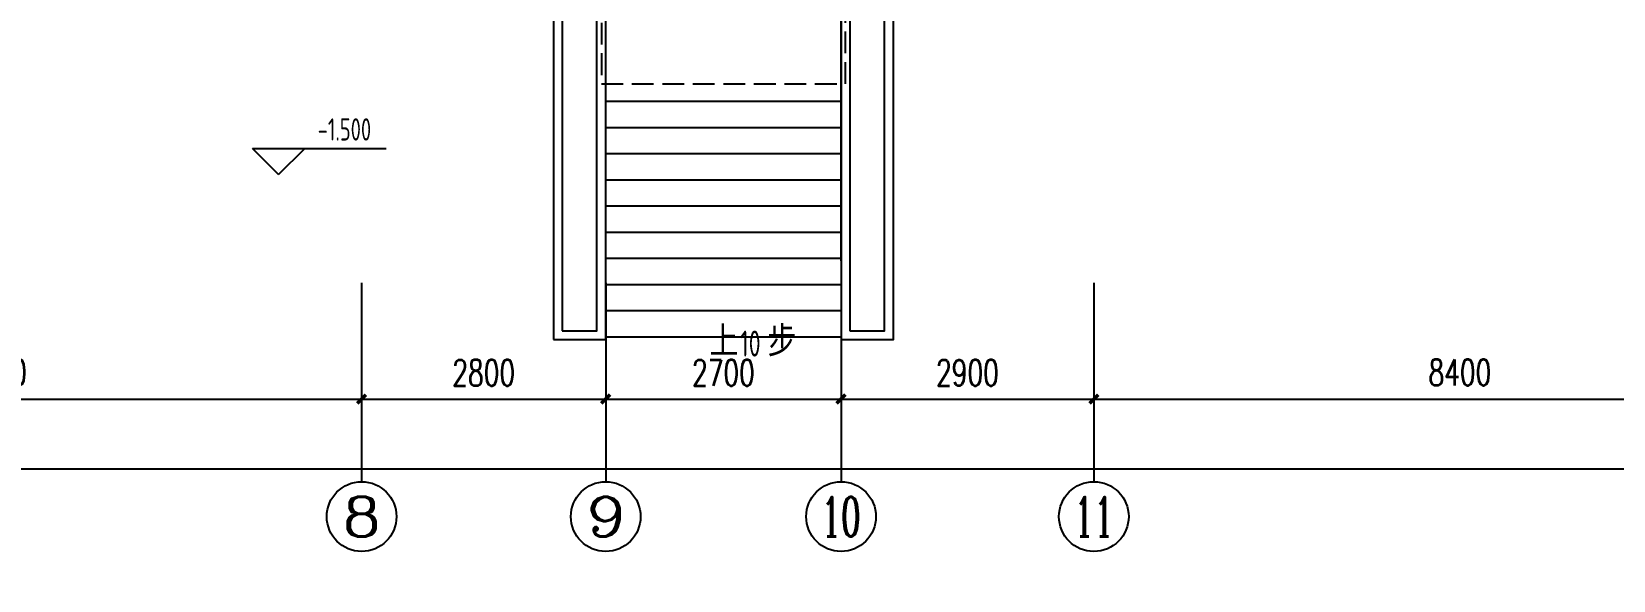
# Model space of a CAD drawing. Extents: x 2166032 to 5302137, y 581493 to 2416206.
# Drawn here: x 2488257 to 2506403, y 1187579 to 1193869 of the extents above; entities that cross this region are included whole.
import ezdxf
from ezdxf.enums import TextEntityAlignment as Align

# ---------------------------------------------------------------- set-up
doc = ezdxf.new("R2010")
doc.units = 0
doc.header["$LTSCALE"] = 1000
doc.header["$MEASUREMENT"] = 0
doc.linetypes.add('DASH', pattern=[0.35, 0.25, -0.1])
for name, color, linetype in [('AXIS', 3, 'Continuous'), ('AXIS_TEXT', 7, 'Continuous'), ('DIM_ELEV', 3, 'Continuous'), ('DIM_SYMB', 3, 'Continuous'), ('PUB_TEXT', 7, 'Continuous'), ('STAIR', 8, 'Continuous'), ('WINDOW', 8, 'Continuous')]:
    doc.layers.add(name, color=color, linetype=linetype)
doc.styles.add('_TCH_AXIS', font='complex_.ttf')
doc.styles.add('_TCH_DIM', font='tssdeng.shx', dxfattribs={"bigfont": 'tssdchn.shx'})
doc.styles.add('COMPLEX', font='complex_.ttf')
doc.styles.add('DIM_FONT', font='simplex_.ttf', dxfattribs={"width": 0.7})
doc.dimstyles.new('DIMN', dxfattribs={"dimtxt": 300, "dimasz": 100, "dimexe": 250, "dimexo": 300, "dimgap": 150, "dimtad": 1, "dimdec": 0, "dimzin": 0, "dimdsep": 46, "dimtxsty": 'DIM_FONT', "dimblk": 'ARCHTICK', "dimcen": 0.09, "dimclrt": 7, "dimazin": 2, "dimtfac": 1, "dimtdec": 0, "dimtix": 1, "dimtmove": 2, "dimatfit": 3, "dimldrblk": 'ARCHTICK', "dimfxl": 1, "dimtolj": 1, "dimtzin": 0, "dimarcsym": 0})

# ---------------------------------------------------------------- blocks, each defined once
blk = doc.blocks.new('_ArchTick')
at = {"color": 0, "linetype": 'ByBlock', "const_width": 0.4}
blk.add_lwpolyline([(-0.5, -0.5), (0.5, 0.5)], dxfattribs=at)
blk = doc.blocks.new('*D2873')
at = {"layer": 'AXIS', "color": 0, "lineweight": -2}
for p, q in [((2483643, 1190185), (2483643, 1189407)), ((2492043, 1190185), (2492043, 1189407)), ((2483643, 1189657), (2492043, 1189657))]:
    blk.add_line(p, q, dxfattribs=at)
at = {"layer": 'Defpoints', "color": 0}
for p in [(2483643, 1190485), (2492043, 1190485), (2492043, 1189657)]:
    blk.add_point(p, dxfattribs=at)
at = {"layer": 'AXIS', "color": 0, "lineweight": -2, "xscale": 100, "yscale": 100, "zscale": 100, "rotation": 180}
blk.add_blockref('_ArchTick', (2483643, 1189657), dxfattribs=at)
at = {"layer": 'AXIS', "color": 0, "lineweight": -2, "xscale": 100, "yscale": 100, "zscale": 100}
blk.add_blockref('_ArchTick', (2492043, 1189657), dxfattribs=at)
at = {"layer": 'AXIS', "color": 7, "insert": (2487843, 1189962), "char_height": 300, "attachment_point": 5, "style": 'DIM_FONT'}
blk.add_mtext('\\A1;8400', dxfattribs=at)
blk = doc.blocks.new('*D2874')
at = {"layer": 'AXIS', "color": 0, "lineweight": -2}
for p, q in [((2492043, 1190185), (2492043, 1189407)), ((2494843, 1190185), (2494843, 1189407)), ((2492043, 1189657), (2494843, 1189657))]:
    blk.add_line(p, q, dxfattribs=at)
at = {"layer": 'Defpoints', "color": 0}
for p in [(2492043, 1190485), (2494843, 1190485), (2494843, 1189657)]:
    blk.add_point(p, dxfattribs=at)
at = {"layer": 'AXIS', "color": 0, "lineweight": -2, "xscale": 100, "yscale": 100, "zscale": 100, "rotation": 180}
blk.add_blockref('_ArchTick', (2492043, 1189657), dxfattribs=at)
at = {"layer": 'AXIS', "color": 0, "lineweight": -2, "xscale": 100, "yscale": 100, "zscale": 100}
blk.add_blockref('_ArchTick', (2494843, 1189657), dxfattribs=at)
at = {"layer": 'AXIS', "color": 7, "insert": (2493443, 1189958), "char_height": 300, "attachment_point": 5, "style": 'DIM_FONT'}
blk.add_mtext('\\A1;2800', dxfattribs=at)
blk = doc.blocks.new('*D2875')
at = {"layer": 'AXIS', "color": 0, "lineweight": -2}
for p, q in [((2494843, 1190185), (2494843, 1189407)), ((2497543, 1190185), (2497543, 1189407)), ((2494843, 1189657), (2497543, 1189657))]:
    blk.add_line(p, q, dxfattribs=at)
at = {"layer": 'Defpoints', "color": 0}
for p in [(2494843, 1190485), (2497543, 1190485), (2497543, 1189657)]:
    blk.add_point(p, dxfattribs=at)
at = {"layer": 'AXIS', "color": 0, "lineweight": -2, "xscale": 100, "yscale": 100, "zscale": 100, "rotation": 180}
blk.add_blockref('_ArchTick', (2494843, 1189657), dxfattribs=at)
at = {"layer": 'AXIS', "color": 0, "lineweight": -2, "xscale": 100, "yscale": 100, "zscale": 100}
blk.add_blockref('_ArchTick', (2497543, 1189657), dxfattribs=at)
at = {"layer": 'AXIS', "color": 7, "insert": (2496193, 1189958), "char_height": 300, "attachment_point": 5, "style": 'DIM_FONT'}
blk.add_mtext('\\A1;2700', dxfattribs=at)
blk = doc.blocks.new('*D2876')
at = {"layer": 'AXIS', "color": 0, "lineweight": -2}
for p, q in [((2497543, 1190185), (2497543, 1189407)), ((2500443, 1190185), (2500443, 1189407)), ((2497543, 1189657), (2500443, 1189657))]:
    blk.add_line(p, q, dxfattribs=at)
at = {"layer": 'Defpoints', "color": 0}
for p in [(2497543, 1190485), (2500443, 1190485), (2500443, 1189657)]:
    blk.add_point(p, dxfattribs=at)
at = {"layer": 'AXIS', "color": 0, "lineweight": -2, "xscale": 100, "yscale": 100, "zscale": 100, "rotation": 180}
blk.add_blockref('_ArchTick', (2497543, 1189657), dxfattribs=at)
at = {"layer": 'AXIS', "color": 0, "lineweight": -2, "xscale": 100, "yscale": 100, "zscale": 100}
blk.add_blockref('_ArchTick', (2500443, 1189657), dxfattribs=at)
at = {"layer": 'AXIS', "color": 7, "insert": (2498993, 1189958), "char_height": 300, "attachment_point": 5, "style": 'DIM_FONT'}
blk.add_mtext('\\A1;2900', dxfattribs=at)
blk = doc.blocks.new('*D2877')
at = {"layer": 'AXIS', "color": 0, "lineweight": -2}
for p, q in [((2500443, 1190185), (2500443, 1189407)), ((2508843, 1190185), (2508843, 1189407)), ((2500443, 1189657), (2508843, 1189657))]:
    blk.add_line(p, q, dxfattribs=at)
at = {"layer": 'Defpoints', "color": 0}
for p in [(2500443, 1190485), (2508843, 1190485), (2508843, 1189657)]:
    blk.add_point(p, dxfattribs=at)
at = {"layer": 'AXIS', "color": 0, "lineweight": -2, "xscale": 100, "yscale": 100, "zscale": 100, "rotation": 180}
blk.add_blockref('_ArchTick', (2500443, 1189657), dxfattribs=at)
at = {"layer": 'AXIS', "color": 0, "lineweight": -2, "xscale": 100, "yscale": 100, "zscale": 100}
blk.add_blockref('_ArchTick', (2508843, 1189657), dxfattribs=at)
at = {"layer": 'AXIS', "color": 7, "insert": (2504643, 1189962), "char_height": 300, "attachment_point": 5, "style": 'DIM_FONT'}
blk.add_mtext('\\A1;8400', dxfattribs=at)
blk = doc.blocks.new('*D2881')
at = {"layer": 'AXIS', "color": 0, "lineweight": -2}
for p, q in [((2448443, 1189885), (2448443, 1188607)), ((2526273, 1189885), (2526273, 1188607)), ((2448443, 1188857), (2526273, 1188857))]:
    blk.add_line(p, q, dxfattribs=at)
at = {"layer": 'Defpoints', "color": 0}
for p in [(2448443, 1190185), (2526273, 1190185), (2526273, 1188857)]:
    blk.add_point(p, dxfattribs=at)
at = {"layer": 'AXIS', "color": 0, "lineweight": -2, "xscale": 100, "yscale": 100, "zscale": 100, "rotation": 180}
blk.add_blockref('_ArchTick', (2448443, 1188857), dxfattribs=at)
at = {"layer": 'AXIS', "color": 0, "lineweight": -2, "xscale": 100, "yscale": 100, "zscale": 100}
blk.add_blockref('_ArchTick', (2526273, 1188857), dxfattribs=at)
at = {"layer": 'AXIS', "color": 7, "insert": (2487358, 1189158), "char_height": 300, "attachment_point": 5, "style": 'DIM_FONT'}
blk.add_mtext('\\A1;77830', dxfattribs=at)
blk = doc.blocks.new('_AXISO')
blk.add_circle((0, 0), 0.5)
at = {"layer": 'AXIS_TEXT', "style": 'COMPLEX', "width": 1.171875}
blk.add_attdef('A', text='', height=0.56, dxfattribs=at).set_placement((-0.25, -0.28), (0.25, -0.28), align=Align.FIT)

msp = doc.modelspace()

# ---------------------------------------------------------------- linework, layer by layer
msp.add_circle((2604640.5, 1020101.3), 438608.5)
at = {"layer": 'AXIS'}
for p, q in [((2492042.8, 1190989.8), (2492042.8, 1188709.4)), ((2494842.8, 1190989.8), (2494842.8, 1188709.4)), ((2497542.8, 1190989.8), (2497542.8, 1188709.4)), ((2500442.8, 1190989.8), (2500442.8, 1188709.4))]:
    msp.add_line(p, q, dxfattribs=at)
at = {"layer": 'DIM_ELEV'}
for p, q in [((2491089.9, 1192230.5), (2490789.9, 1192530.5)), ((2490789.9, 1192530.5), (2492323.2, 1192530.5)), ((2491089.9, 1192230.5), (2491389.9, 1192530.5))]:
    msp.add_line(p, q, dxfattribs=at)
at = {"layer": 'DIM_SYMB'}
msp.add_lwpolyline([(2496495.9, 1190212.7, 0, 0, 0), (2496495.9, 1190969.6, 80, 0, 0), (2496495.9, 1191269.6, 0, 0, 0)], format="xyseb", dxfattribs=at)
at = {"layer": 'STAIR'}
for p, q in [((2497542.8, 1191240.7), (2497542.8, 1195020.7)), ((2494842.8, 1193070.7), (2497542.8, 1193070.7)), ((2494842.8, 1192770.7), (2497542.8, 1192770.7)), ((2494842.8, 1192470.7), (2497542.8, 1192470.7)), ((2494842.8, 1192170.7), (2497542.8, 1192170.7)), ((2494842.8, 1191870.7), (2497542.8, 1191870.7)), ((2494842.8, 1191570.7), (2497542.8, 1191570.7)), ((2494842.8, 1191270.7), (2497542.8, 1191270.7)), ((2494842.8, 1190970.7), (2497542.8, 1190970.7)), ((2494842.8, 1190670.7), (2497542.8, 1190670.7)), ((2494842.8, 1190370.7), (2497542.8, 1190370.7))]:
    msp.add_line(p, q, dxfattribs=at)
for points in [[(2494242.8, 1190340.7), (2494842.8, 1190340.7), (2494842.8, 1195020.7), (2494242.8, 1195020.7)], [(2497542.8, 1190340.7), (2498142.8, 1190340.7), (2498142.8, 1195020.7), (2497542.8, 1195020.7)], [(2494342.8, 1190440.7), (2494742.8, 1190440.7), (2494742.8, 1194920.7), (2494342.8, 1194920.7)], [(2497642.8, 1190440.7), (2498042.8, 1190440.7), (2498042.8, 1194920.7), (2497642.8, 1194920.7)]]:
    msp.add_lwpolyline(points, close=True, dxfattribs=at)
at = {"layer": 'WINDOW', "linetype": 'DASH'}
msp.add_lwpolyline([(2494792.8, 1195020.7), (2494792.8, 1193270.7), (2497592.8, 1193270.7), (2497592.8, 1195020.7)], dxfattribs=at)

# ---------------------------------------------------------------- block references
at = {"layer": 'AXIS'}
ref = msp.add_blockref('_AXISO', (2492042.8, 1188309.4), dxfattribs=dict(at, xscale=800, yscale=800, zscale=800))
ref.add_attrib('A', '8', dxfattribs={"layer": 'AXIS_TEXT', "height": 452.5, "style": '_TCH_AXIS', "width": 1.049113}).set_placement((2491816.5, 1188083.1), (2492269, 1188083.1), align=Align.FIT)
ref = msp.add_blockref('_AXISO', (2494842.8, 1188309.4), dxfattribs=dict(at, xscale=800, yscale=800, zscale=800))
ref.add_attrib('A', '9', dxfattribs={"layer": 'AXIS_TEXT', "height": 452.5, "style": '_TCH_AXIS', "width": 1.049113}).set_placement((2494616.5, 1188083.1), (2495069, 1188083.1), align=Align.FIT)
ref = msp.add_blockref('_AXISO', (2497542.8, 1188309.4), dxfattribs=dict(at, xscale=800, yscale=800, zscale=800))
ref.add_attrib('A', '10', dxfattribs={"layer": 'AXIS_TEXT', "height": 452.55, "style": '_TCH_AXIS', "width": 0.597514}).set_placement((2497316.5, 1188083.1), (2497769, 1188083.1), align=Align.FIT)
ref = msp.add_blockref('_AXISO', (2500442.8, 1188309.4), dxfattribs=dict(at, xscale=800, yscale=800, zscale=800))
ref.add_attrib('A', '11', dxfattribs={"layer": 'AXIS_TEXT', "height": 452.55, "style": '_TCH_AXIS', "width": 0.694043}).set_placement((2500216.5, 1188083.1), (2500669, 1188083.1), align=Align.FIT)

# ---------------------------------------------------------------- texts
at = {"layer": 'PUB_TEXT', "style": '_TCH_DIM', "width": 0.705882}
for s, height, p in [('-1.500', 255, (2491538.6, 1192620.5)), ('10', 297.5, (2496383, 1190144.3))]:
    msp.add_text(s, height=height, dxfattribs=at).set_placement(p)
at = {"layer": 'PUB_TEXT', "style": '_TCH_DIM'}
for s, p in [('上', (2496033, 1190144.3)), ('步', (2496698, 1190144.3))]:
    msp.add_text(s, height=350, dxfattribs=at).set_placement(p)

# ---------------------------------------------------------------- dimensions: what is measured, and where the dimension line sits
at = {"layer": 'AXIS'}
for p1, p2, distance, picture, middle in [((2483642.8, 1190484.9), (2492042.8, 1190484.9), -827.9, '*D2873', (2487842.8, 1189961.8)), ((2492042.8, 1190484.9), (2494842.8, 1190484.9), -827.9, '*D2874', (2493442.8, 1189958.4)), ((2494842.8, 1190484.9), (2497542.8, 1190484.9), -827.9, '*D2875', (2496192.8, 1189958.4)), ((2497542.8, 1190484.9), (2500442.8, 1190484.9), -827.9, '*D2876', (2498992.8, 1189958.4)), ((2500442.8, 1190484.9), (2508842.8, 1190484.9), -827.9, '*D2877', (2504642.8, 1189961.8)), ((2448442.8, 1190184.9), (2526272.8, 1190184.9), -1327.9, '*D2881', (2487357.8, 1189158.4))]:
    dim = msp.add_aligned_dim(p1=p1, p2=p2, distance=distance, dimstyle='DIMN', dxfattribs=at)
    dim.commit()
    dim.dimension.update_dxf_attribs({"geometry": picture, "text_midpoint": middle})

doc.saveas('drawing.dxf')
